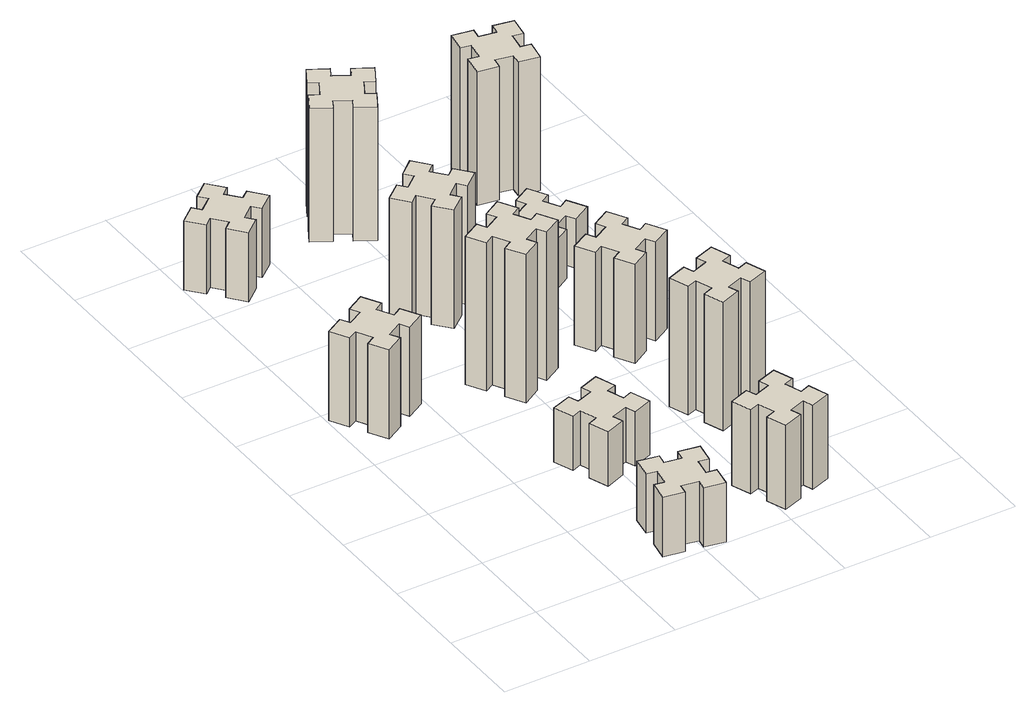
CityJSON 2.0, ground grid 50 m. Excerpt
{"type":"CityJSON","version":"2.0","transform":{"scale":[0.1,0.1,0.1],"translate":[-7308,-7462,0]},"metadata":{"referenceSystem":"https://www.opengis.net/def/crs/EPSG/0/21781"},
"CityObjects":{
"building1":{"type":"Building","attributes":{"class":"1000","function":"1000","usage":"1000","yearOfConstruction":2016,"roofType":"1000","measuredHeight":54,"storeysAboveGround":30,"storeysBelowGround":0},"geometry":[{"type":"Solid","lod":"1","boundaries":[[[[0,1,2,3,4,5,6,7,8,9,10,11,12,13,14,15,16,17,18,19]],[[17,16,20,21]],[[16,15,22,20]],[[15,14,23,22]],[[14,13,24,23]],[[13,12,25,24]],[[12,11,26,25]],[[11,10,27,26]],[[10,9,28,27]],[[9,8,29,28]],[[8,7,30,29]],[[7,6,31,30]],[[6,5,32,31]],[[5,4,33,32]],[[4,3,34,33]],[[3,2,35,34]],[[2,1,36,35]],[[1,0,37,36]],[[0,19,38,37]],[[19,18,39,38]],[[18,17,21,39]],[[24,25,26,27,28,29,30,31,32,33,34,35,36,37,38,39,21,20,22,23]]]]}]},
"building2":{"type":"Building","attributes":{"class":"1000","function":"1000","usage":"1000","yearOfConstruction":2016,"roofType":"1000","measuredHeight":36,"storeysAboveGround":30,"storeysBelowGround":0},"geometry":[{"type":"Solid","lod":"1","boundaries":[[[[40,41,42,43,44,45,46,47,48,49,50,51,52,53,54,55,56,57,58,59]],[[57,56,60,61]],[[56,55,62,60]],[[55,54,63,62]],[[54,53,64,63]],[[53,52,65,64]],[[52,51,66,65]],[[51,50,67,66]],[[50,49,68,67]],[[49,48,69,68]],[[48,47,70,69]],[[47,46,71,70]],[[46,45,72,71]],[[45,44,73,72]],[[44,43,74,73]],[[43,42,75,74]],[[42,41,76,75]],[[41,40,77,76]],[[40,59,78,77]],[[59,58,79,78]],[[58,57,61,79]],[[64,65,66,67,68,69,70,71,72,73,74,75,76,77,78,79,61,60,62,63]]]]}]},
"building3":{"type":"Building","attributes":{"class":"1000","function":"1000","usage":"1000","yearOfConstruction":2016,"roofType":"1000","measuredHeight":42,"storeysAboveGround":30,"storeysBelowGround":0},"geometry":[{"type":"Solid","lod":"1","boundaries":[[[[80,81,82,83,84,85,86,87,88,89,90,91,92,93,94,95,96,97,98,99]],[[97,96,100,101]],[[96,95,102,100]],[[95,94,103,102]],[[94,93,104,103]],[[93,92,105,104]],[[92,91,106,105]],[[91,90,107,106]],[[90,89,108,107]],[[89,88,109,108]],[[88,87,110,109]],[[87,86,111,110]],[[86,85,112,111]],[[85,84,113,112]],[[84,83,114,113]],[[83,82,115,114]],[[82,81,116,115]],[[81,80,117,116]],[[80,99,118,117]],[[99,98,119,118]],[[98,97,101,119]],[[104,105,106,107,108,109,110,111,112,113,114,115,116,117,118,119,101,100,102,103]]]]}]},
"building4":{"type":"Building","attributes":{"class":"1000","function":"1000","usage":"1000","yearOfConstruction":2016,"roofType":"1000","measuredHeight":33,"storeysAboveGround":30,"storeysBelowGround":0},"geometry":[{"type":"Solid","lod":"1","boundaries":[[[[120,121,122,123,124,125,126,127,128,129,130,131,132,133,134,135,136,137,138,139]],[[137,136,140,141]],[[136,135,142,140]],[[135,134,143,142]],[[134,133,144,143]],[[133,132,145,144]],[[132,131,146,145]],[[131,130,147,146]],[[130,129,148,147]],[[129,128,149,148]],[[128,127,150,149]],[[127,126,151,150]],[[126,125,152,151]],[[125,124,153,152]],[[124,123,154,153]],[[123,122,155,154]],[[122,121,156,155]],[[121,120,157,156]],[[120,139,158,157]],[[139,138,159,158]],[[138,137,141,159]],[[144,145,146,147,148,149,150,151,152,153,154,155,156,157,158,159,141,140,142,143]]]]}]},
"building5":{"type":"Building","attributes":{"class":"1000","function":"1000","usage":"1000","yearOfConstruction":2016,"roofType":"1000","measuredHeight":90,"storeysAboveGround":30,"storeysBelowGround":0},"geometry":[{"type":"Solid","lod":"1","boundaries":[[[[160,161,162,163,164,165,166,167,168,169,170,171,172,173,174,175,176,177,178,179]],[[177,176,180,181]],[[176,175,182,180]],[[175,174,183,182]],[[174,173,184,183]],[[173,172,185,184]],[[172,171,186,185]],[[171,170,187,186]],[[170,169,188,187]],[[169,168,189,188]],[[168,167,190,189]],[[167,166,191,190]],[[166,165,192,191]],[[165,164,193,192]],[[164,163,194,193]],[[163,162,195,194]],[[162,161,196,195]],[[161,160,197,196]],[[160,179,198,197]],[[179,178,199,198]],[[178,177,181,199]],[[184,185,186,187,188,189,190,191,192,193,194,195,196,197,198,199,181,180,182,183]]]]}]},
"building6":{"type":"Building","attributes":{"class":"1000","function":"1000","usage":"1000","yearOfConstruction":2016,"roofType":"1000","measuredHeight":51,"storeysAboveGround":30,"storeysBelowGround":0},"geometry":[{"type":"Solid","lod":"1","boundaries":[[[[200,201,202,203,204,205,206,207,208,209,210,211,212,213,214,215,216,217,218,219]],[[217,216,220,221]],[[216,215,222,220]],[[215,214,223,222]],[[214,213,224,223]],[[213,212,225,224]],[[212,211,226,225]],[[211,210,227,226]],[[210,209,228,227]],[[209,208,229,228]],[[208,207,230,229]],[[207,206,231,230]],[[206,205,232,231]],[[205,204,233,232]],[[204,203,234,233]],[[203,202,235,234]],[[202,201,236,235]],[[201,200,237,236]],[[200,219,238,237]],[[219,218,239,238]],[[218,217,221,239]],[[224,225,226,227,228,229,230,231,232,233,234,235,236,237,238,239,221,220,222,223]]]]}]},
"building7":{"type":"Building","attributes":{"class":"1000","function":"1000","usage":"1000","yearOfConstruction":2016,"roofType":"1000","measuredHeight":72,"storeysAboveGround":30,"storeysBelowGround":0},"geometry":[{"type":"Solid","lod":"1","boundaries":[[[[240,241,242,243,244,245,246,247,248,249,250,251,252,253,254,255,256,257,258,259]],[[257,256,260,261]],[[256,255,262,260]],[[255,254,263,262]],[[254,253,264,263]],[[253,252,265,264]],[[252,251,266,265]],[[251,250,267,266]],[[250,249,268,267]],[[249,248,269,268]],[[248,247,270,269]],[[247,246,271,270]],[[246,245,272,271]],[[245,244,273,272]],[[244,243,274,273]],[[243,242,275,274]],[[242,241,276,275]],[[241,240,277,276]],[[240,259,278,277]],[[259,258,279,278]],[[258,257,261,279]],[[264,265,266,267,268,269,270,271,272,273,274,275,276,277,278,279,261,260,262,263]]]]}]},
"building8":{"type":"Building","attributes":{"class":"1000","function":"1000","usage":"1000","yearOfConstruction":2016,"roofType":"1000","measuredHeight":81,"storeysAboveGround":30,"storeysBelowGround":0},"geometry":[{"type":"Solid","lod":"1","boundaries":[[[[280,281,282,283,284,285,286,287,288,289,290,291,292,293,294,295,296,297,298,299]],[[297,296,300,301]],[[296,295,302,300]],[[295,294,303,302]],[[294,293,304,303]],[[293,292,305,304]],[[292,291,306,305]],[[291,290,307,306]],[[290,289,308,307]],[[289,288,309,308]],[[288,287,310,309]],[[287,286,311,310]],[[286,285,312,311]],[[285,284,313,312]],[[284,283,314,313]],[[283,282,315,314]],[[282,281,316,315]],[[281,280,317,316]],[[280,299,318,317]],[[299,298,319,318]],[[298,297,301,319]],[[304,305,306,307,308,309,310,311,312,313,314,315,316,317,318,319,301,300,302,303]]]]}]},
"building9":{"type":"Building","attributes":{"class":"1000","function":"1000","usage":"1000","yearOfConstruction":2016,"roofType":"1000","measuredHeight":78,"storeysAboveGround":30,"storeysBelowGround":0},"geometry":[{"type":"Solid","lod":"1","boundaries":[[[[320,321,322,323,324,325,326,327,328,329,330,331,332,333,334,335,336,337,338,339]],[[337,336,340,341]],[[336,335,342,340]],[[335,334,343,342]],[[334,333,344,343]],[[333,332,345,344]],[[332,331,346,345]],[[331,330,347,346]],[[330,329,348,347]],[[329,328,349,348]],[[328,327,350,349]],[[327,326,351,350]],[[326,325,352,351]],[[325,324,353,352]],[[324,323,354,353]],[[323,322,355,354]],[[322,321,356,355]],[[321,320,357,356]],[[320,339,358,357]],[[339,338,359,358]],[[338,337,341,359]],[[344,345,346,347,348,349,350,351,352,353,354,355,356,357,358,359,341,340,342,343]]]]}]},
"building10":{"type":"Building","attributes":{"class":"1000","function":"1000","usage":"1000","yearOfConstruction":2016,"roofType":"1000","measuredHeight":60,"storeysAboveGround":30,"storeysBelowGround":0},"geometry":[{"type":"Solid","lod":"1","boundaries":[[[[360,361,362,363,364,365,366,367,368,369,370,371,372,373,374,375,376,377,378,379]],[[377,376,380,381]],[[376,375,382,380]],[[375,374,383,382]],[[374,373,384,383]],[[373,372,385,384]],[[372,371,386,385]],[[371,370,387,386]],[[370,369,388,387]],[[369,368,389,388]],[[368,367,390,389]],[[367,366,391,390]],[[366,365,392,391]],[[365,364,393,392]],[[364,363,394,393]],[[363,362,395,394]],[[362,361,396,395]],[[361,360,397,396]],[[360,379,398,397]],[[379,378,399,398]],[[378,377,381,399]],[[384,385,386,387,388,389,390,391,392,393,394,395,396,397,398,399,381,380,382,383]]]]}]},
"building11":{"type":"Building","attributes":{"class":"1000","function":"1000","usage":"1000","yearOfConstruction":2016,"roofType":"1000","measuredHeight":30,"storeysAboveGround":30,"storeysBelowGround":0},"geometry":[{"type":"Solid","lod":"1","boundaries":[[[[400,401,402,403,404,405,406,407,408,409,410,411,412,413,414,415,416,417,418,419]],[[417,416,420,421]],[[416,415,422,420]],[[415,414,423,422]],[[414,413,424,423]],[[413,412,425,424]],[[412,411,426,425]],[[411,410,427,426]],[[410,409,428,427]],[[409,408,429,428]],[[408,407,430,429]],[[407,406,431,430]],[[406,405,432,431]],[[405,404,433,432]],[[404,403,434,433]],[[403,402,435,434]],[[402,401,436,435]],[[401,400,437,436]],[[400,419,438,437]],[[419,418,439,438]],[[418,417,421,439]],[[424,425,426,427,428,429,430,431,432,433,434,435,436,437,438,439,421,420,422,423]]]]}]},
"building12":{"type":"Building","attributes":{"class":"1000","function":"1000","usage":"1000","yearOfConstruction":2016,"roofType":"1000","measuredHeight":81,"storeysAboveGround":30,"storeysBelowGround":0},"geometry":[{"type":"Solid","lod":"1","boundaries":[[[[440,441,442,443,444,445,446,447,448,449,450,451,452,453,454,455,456,457,458,459]],[[457,456,460,461]],[[456,455,462,460]],[[455,454,463,462]],[[454,453,464,463]],[[453,452,465,464]],[[452,451,466,465]],[[451,450,467,466]],[[450,449,468,467]],[[449,448,469,468]],[[448,447,470,469]],[[447,446,471,470]],[[446,445,472,471]],[[445,444,473,472]],[[444,443,474,473]],[[443,442,475,474]],[[442,441,476,475]],[[441,440,477,476]],[[440,459,478,477]],[[459,458,479,478]],[[458,457,461,479]],[[464,465,466,467,468,469,470,471,472,473,474,475,476,477,478,479,461,460,462,463]]]]}]}
},
"vertices":[
[234,2006,0],[147,1956,0],[117,2008,0],[13,1948,0],[73,1844,0],[125,1874,0],[175,1787,0],[123,1757,0],[183,1653,0],[287,1713,0],[257,1765,0],[344,1815,0],[374,1763,0],[478,1823,0],[418,1927,0],[366,1897,0],[316,1984,0],[368,2014,0],[308,2118,0],[204,2058,0],[316,1984,540],[368,2014,540],[366,1897,540],[418,1927,540],[478,1823,540],[374,1763,540],[344,1815,540],[257,1765,540],[287,1713,540],[183,1653,540],[123,1757,540],[175,1787,540],[125,1874,540],[73,1844,540],[13,1948,540],[117,2008,540],[147,1956,540],[234,2006,540],[204,2058,540],[308,2118,540],
[917,106,0],[1015,88,0],[1005,29,0],[1123,8,0],[1144,127,0],[1085,137,0],[1102,235,0],[1161,225,0],[1182,343,0],[1064,364,0],[1054,305,0],[955,322,0],[966,381,0],[847,402,0],[827,284,0],[886,274,0],[868,175,0],[809,186,0],[788,67,0],[907,47,0],[868,175,360],[809,186,360],[886,274,360],[827,284,360],[847,402,360],[966,381,360],[955,322,360],[1054,305,360],[1064,364,360],[1182,343,360],[1161,225,360],[1102,235,360],[1085,137,360],[1144,127,360],[1123,8,360],[1005,29,360],[1015,88,360],[917,106,360],[907,47,360],[788,67,360],
[362,3298,0],[297,3374,0],[343,3413,0],[266,3505,0],[174,3428,0],[213,3382,0],[136,3317,0],[98,3363,0],[6,3286,0],[83,3194,0],[129,3233,0],[193,3156,0],[147,3118,0],[224,3026,0],[316,3103,0],[278,3149,0],[354,3213,0],[393,3167,0],[485,3244,0],[408,3336,0],[354,3213,420],[393,3167,420],[278,3149,420],[316,3103,420],[224,3026,420],[147,3118,420],[193,3156,420],[129,3233,420],[83,3194,420],[6,3286,420],[98,3363,420],[136,3317,420],[213,3382,420],[174,3428,420],[266,3505,420],[343,3413,420],[297,3374,420],[362,3298,420],[408,3336,420],[485,3244,420],
[1106,936,0],[1072,1030,0],[1128,1050,0],[1087,1163,0],[974,1122,0],[995,1066,0],[901,1032,0],[880,1088,0],[767,1047,0],[809,934,0],[865,955,0],[899,861,0],[843,840,0],[884,727,0],[997,769,0],[976,825,0],[1070,859,0],[1090,803,0],[1203,844,0],[1162,957,0],[1070,859,330],[1090,803,330],[976,825,330],[997,769,330],[884,727,330],[843,840,330],[899,861,330],[865,955,330],[809,934,330],[767,1047,330],[880,1088,330],[901,1032,330],[995,1066,330],[974,1122,330],[1087,1163,330],[1128,1050,330],[1072,1030,330],[1106,936,330],[1162,957,330],[1203,844,330],
[997,1665,0],[1084,1715,0],[1114,1663,0],[1218,1723,0],[1158,1827,0],[1106,1797,0],[1056,1884,0],[1108,1914,0],[1048,2018,0],[944,1958,0],[974,1906,0],[887,1856,0],[857,1908,0],[753,1848,0],[813,1744,0],[865,1774,0],[915,1687,0],[863,1657,0],[923,1553,0],[1027,1613,0],[915,1687,900],[863,1657,900],[865,1774,900],[813,1744,900],[753,1848,900],[857,1908,900],[887,1856,900],[974,1906,900],[944,1958,900],[1048,2018,900],[1108,1914,900],[1056,1884,900],[1106,1797,900],[1158,1827,900],[1218,1723,900],[1114,1663,900],[1084,1715,900],[997,1665,900],[1027,1613,900],[923,1553,900],
[1746,296,0],[1712,390,0],[1768,410,0],[1727,523,0],[1614,482,0],[1635,426,0],[1541,392,0],[1520,448,0],[1407,407,0],[1449,294,0],[1505,315,0],[1539,221,0],[1483,200,0],[1524,87,0],[1637,129,0],[1616,185,0],[1710,219,0],[1730,163,0],[1843,204,0],[1802,317,0],[1710,219,510],[1730,163,510],[1616,185,510],[1637,129,510],[1524,87,510],[1483,200,510],[1539,221,510],[1505,315,510],[1449,294,510],[1407,407,510],[1520,448,510],[1541,392,510],[1635,426,510],[1614,482,510],[1727,523,510],[1768,410,510],[1712,390,510],[1746,296,510],[1802,317,510],[1843,204,510],
[953,2642,0],[876,2577,0],[838,2623,0],[746,2546,0],[823,2454,0],[869,2493,0],[933,2416,0],[887,2378,0],[964,2286,0],[1056,2363,0],[1018,2409,0],[1094,2473,0],[1133,2427,0],[1225,2504,0],[1148,2596,0],[1102,2558,0],[1037,2634,0],[1083,2673,0],[1006,2765,0],[914,2688,0],[1037,2634,720],[1083,2673,720],[1102,2558,720],[1148,2596,720],[1225,2504,720],[1133,2427,720],[1094,2473,720],[1018,2409,720],[1056,2363,720],[964,2286,720],[887,2378,720],[933,2416,720],[869,2493,720],[823,2454,720],[746,2546,720],[838,2623,720],[876,2577,720],[953,2642,720],[914,2688,720],[1006,2765,720],
[1084,3436,0],[997,3486,0],[1027,3538,0],[923,3598,0],[863,3494,0],[915,3464,0],[865,3377,0],[813,3407,0],[753,3303,0],[857,3243,0],[887,3295,0],[974,3245,0],[944,3193,0],[1048,3133,0],[1108,3237,0],[1056,3267,0],[1106,3354,0],[1158,3324,0],[1218,3428,0],[1114,3488,0],[1106,3354,810],[1158,3324,810],[1056,3267,810],[1108,3237,810],[1048,3133,810],[944,3193,810],[974,3245,810],[887,3295,810],[857,3243,810],[753,3303,810],[813,3407,810],[865,3377,810],[915,3464,810],[863,3494,810],[923,3598,810],[1027,3538,810],[997,3486,810],[1084,3436,810],[1114,3488,810],[1218,3428,810],
[1605,1055,0],[1639,961,0],[1583,940,0],[1624,827,0],[1737,869,0],[1716,925,0],[1810,959,0],[1830,903,0],[1943,944,0],[1902,1057,0],[1846,1036,0],[1812,1130,0],[1868,1150,0],[1827,1263,0],[1714,1222,0],[1735,1166,0],[1641,1132,0],[1620,1188,0],[1507,1147,0],[1549,1034,0],[1641,1132,780],[1620,1188,780],[1735,1166,780],[1714,1222,780],[1827,1263,780],[1868,1150,780],[1812,1130,780],[1846,1036,780],[1902,1057,780],[1943,944,780],[1830,903,780],[1810,959,780],[1716,925,780],[1737,869,780],[1624,827,780],[1583,940,780],[1639,961,780],[1605,1055,780],[1549,1034,780],[1507,1147,780],
[1614,1906,0],[1527,1856,0],[1497,1908,0],[1393,1848,0],[1453,1744,0],[1505,1774,0],[1555,1687,0],[1503,1657,0],[1563,1553,0],[1667,1613,0],[1637,1665,0],[1724,1715,0],[1754,1663,0],[1858,1723,0],[1798,1827,0],[1746,1797,0],[1696,1884,0],[1748,1914,0],[1688,2018,0],[1584,1958,0],[1696,1884,600],[1748,1914,600],[1746,1797,600],[1798,1827,600],[1858,1723,600],[1754,1663,600],[1724,1715,600],[1637,1665,600],[1667,1613,600],[1563,1553,600],[1503,1657,600],[1555,1687,600],[1505,1774,600],[1453,1744,600],[1393,1848,600],[1497,1908,600],[1527,1856,600],[1614,1906,600],[1584,1958,600],[1688,2018,600],
[1637,2405,0],[1724,2455,0],[1754,2403,0],[1858,2463,0],[1798,2567,0],[1746,2537,0],[1696,2624,0],[1748,2654,0],[1688,2758,0],[1584,2698,0],[1614,2646,0],[1527,2596,0],[1497,2648,0],[1393,2588,0],[1453,2484,0],[1505,2514,0],[1555,2427,0],[1503,2397,0],[1563,2293,0],[1667,2353,0],[1555,2427,300],[1503,2397,300],[1505,2514,300],[1453,2484,300],[1393,2588,300],[1497,2648,300],[1527,2596,300],[1614,2646,300],[1584,2698,300],[1688,2758,300],[1748,2654,300],[1696,2624,300],[1746,2537,300],[1798,2567,300],[1858,2463,300],[1754,2403,300],[1724,2455,300],[1637,2405,300],[1667,2353,300],[1563,2293,300],
[1925,3197,0],[1942,3295,0],[2001,3285,0],[2022,3403,0],[1904,3424,0],[1894,3365,0],[1795,3382,0],[1806,3441,0],[1687,3462,0],[1667,3344,0],[1726,3334,0],[1708,3235,0],[1649,3246,0],[1628,3127,0],[1747,3107,0],[1757,3166,0],[1855,3148,0],[1845,3089,0],[1963,3068,0],[1984,3187,0],[1855,3148,810],[1845,3089,810],[1757,3166,810],[1747,3107,810],[1628,3127,810],[1649,3246,810],[1708,3235,810],[1726,3334,810],[1667,3344,810],[1687,3462,810],[1806,3441,810],[1795,3382,810],[1894,3365,810],[1904,3424,810],[2022,3403,810],[2001,3285,810],[1942,3295,810],[1925,3197,810],[1984,3187,810],[1963,3068,810]
]}
